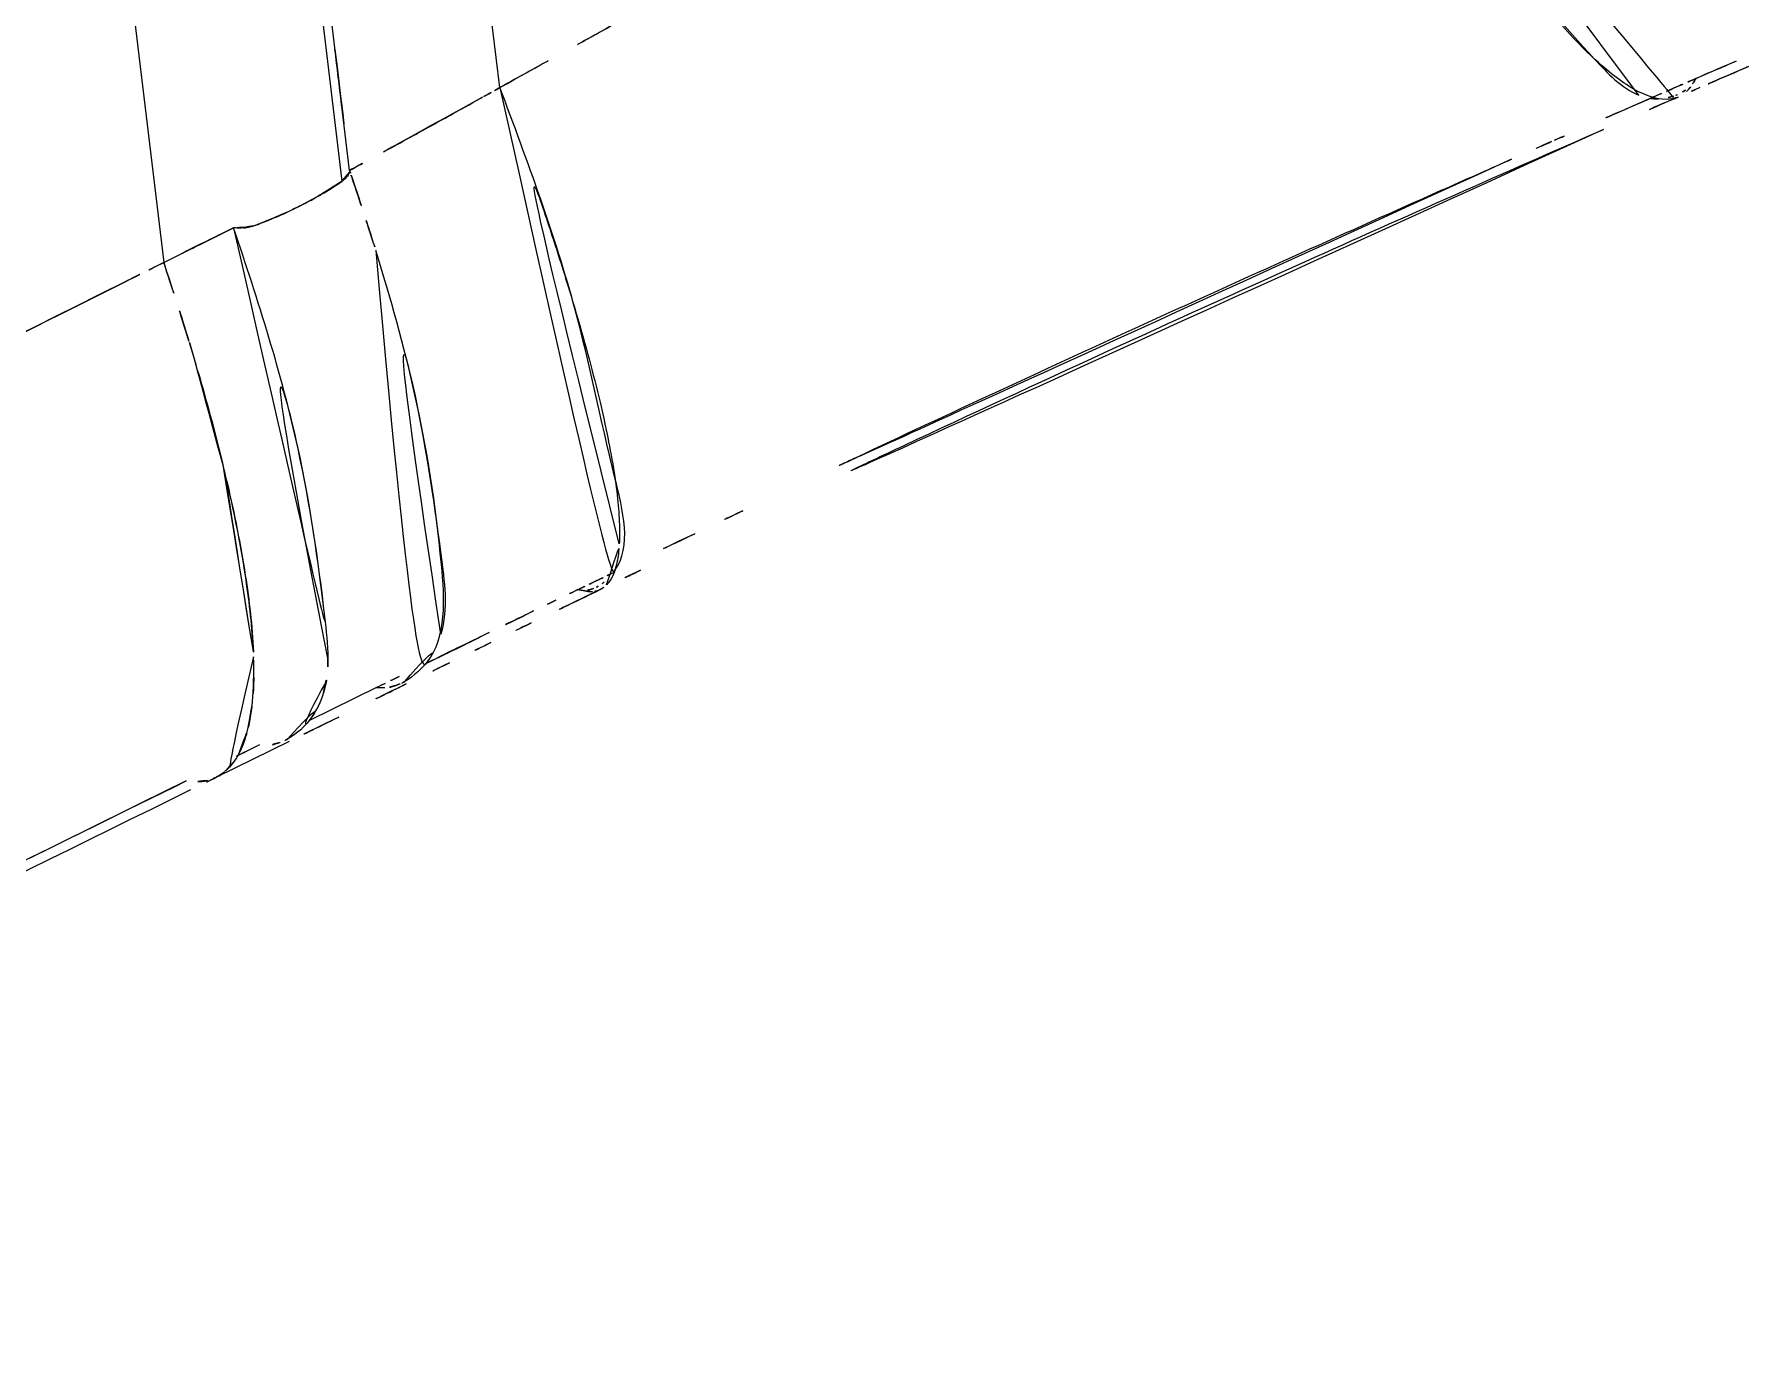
# Model space of a CAD drawing. Extents: x 16296660632 to 16296668616, y -37409619871 to -37409616241.
# Drawn here: x 16296668317.21 to 16296668334.31, y -37409617401.07 to -37409617387.95 of the extents above; entities that cross this region are included whole.
import ezdxf

# ---------------------------------------------------------------- set-up
doc = ezdxf.new("R2010")
doc.units = 0
doc.header["$LTSCALE"] = 10
doc.header["$MEASUREMENT"] = 0
doc.layers.get('0').update_dxf_attribs({"linetype": 'CONTINUOUS'})

msp = doc.modelspace()

# ---------------------------------------------------------------- linework, layer by layer
at = {"linetype": 'Continuous'}
for p, q in [((16296668321.87458, -37409617388.483681), (16296668321.08917, -37409617382.10199)), ((16296668320.2943, -37409617389.421097), (16296668319.50194, -37409617382.832077)), ((16296668320.367189, -37409617389.314247), (16296668319.58349, -37409617382.796318)), ((16296668317.71204, -37409617383.61927), (16296668318.50548, -37409617390.235901)), ((16296668318.50548, -37409617390.235901), (16296668319.20537, -37409617389.887863)), ((16296668320.637461, -37409617394.493408), (16296668319.966961, -37409617394.822304)), ((16296668319.76339, -37409617395.032341), (16296668319.03447, -37409617395.390312)), ((16296668319.46438, -37409617395.068817), (16296668319.25049, -37409617395.173866))]:
    msp.add_line(p, q, dxfattribs=at)
for points, start_tangent, end_tangent in [([(16296668330.360439, -37409617384.662498), (16296668330.72257, -37409617385.284653), (16296668331.058081, -37409617385.835403), (16296668331.37594, -37409617386.332367), (16296668331.96158, -37409617387.175301), (16296668332.482, -37409617387.82431), (16296668332.71805, -37409617388.078072), (16296668332.93751, -37409617388.28376), (16296668333.1397, -37409617388.439888), (16296668333.32398, -37409617388.544937), (16296668333.634951, -37409617388.592522), (16296668333.642611, -37409617388.590393)], (0.494831653, -0.868988858), (0.959753015, 0.280845419)), ([(16296668333.286381, -37409617388.559418), (16296668332.838699, -37409617388.194939), (16296668331.99988, -37409617387.226357), (16296668331.033001, -37409617385.795143), (16296668330.05415, -37409617384.115044)], (-0.927834523, 0.372992088), (-0.482347433, 0.875979996)), ([(16296668323.134649, -37409617387.784317), (16296668321.87459, -37409617388.483688)], (-0.874028282, -0.485875048), (-0.874877904, -0.484343528)), ([(16296668321.87459, -37409617388.483688), (16296668323.134689, -37409617387.784416)], (0.874285881, 0.485411371), (0.874543587, 0.48494692)), ([(16296668320.22172, -37409617388.10173), (16296668320.288389, -37409617388.655922), (16296668320.36903, -37409617389.329643)], (0.11949415, -0.992834905), (0.118636547, -0.992937747)), ([(16296668333.857321, -37409617388.392792), (16296668334.516609, -37409617388.107628)], (0.917404219, 0.397956654), (0.918249067, 0.396003346)), ([(16296668334.259501, -37409617388.219398), (16296668333.857571, -37409617388.393379)], (-0.918011969, -0.396552676), (-0.917415934, -0.397929647)), ([(16296668333.857719, -37409617388.393707), (16296668333.64016, -37409617388.488136)], (-0.917416306, -0.397928789), (-0.91720314, -0.398419879)), ([(16296668333.857571, -37409617388.393379), (16296668333.752899, -37409617388.509644)], (-0.452008592, -0.892013583), (-0.819624913, -0.572900516)), ([(16296668334.38501, -37409617388.272423), (16296668333.996639, -37409617388.439957), (16296668333.896509, -37409617388.483269)], (-0.918503663, -0.395412468), (-0.917751308, -0.397155558)), ([(16296668321.677999, -37409617388.593193), (16296668321.734699, -37409617388.561653)], (0.873966531, 0.485986113), (0.873761878, 0.486353966)), ([(16296668321.734699, -37409617388.561653), (16296668321.677999, -37409617388.593193)], (-0.873766046, -0.486346479), (-0.87398467, -0.485953491)), ([(16296668321.734699, -37409617388.561653), (16296668321.87459, -37409617388.483688)], (0.873761878, 0.486353966), (0.873249892, 0.487272641)), ([(16296668321.87458, -37409617388.483681), (16296668321.734699, -37409617388.561653)], (-0.873198185, -0.487365294), (-0.873766046, -0.486346478)), ([(16296668321.87459, -37409617388.483688), (16296668322.62821, -37409617390.708961), (16296668323.02582, -37409617392.391632), (16296668323.023411, -37409617393.325737), (16296668322.91967, -37409617393.435966)], (0.349615422, -0.936893301), (-0.773580489, -0.633698056)), ([(16296668333.43314, -37409617388.57814), (16296668333.15274, -37409617388.700272), (16296668332.537649, -37409617388.969276)], (-0.916976315, -0.398941647), (-0.91577327, -0.401695554)), ([(16296668333.677891, -37409617388.578461), (16296668332.93203, -37409617388.903419)], (-0.917161216, -0.398516377), (-0.916364335, -0.400345357)), ([(16296668333.483509, -37409617388.596077), (16296668333.286381, -37409617388.559418)], (-0.999613165, -0.02781224), (-0.927834523, 0.372992088)), ([(16296668333.43437, -37409617388.576607), (16296668333.639839, -37409617388.487221)], (0.916860033, 0.399208816), (0.917124608, 0.398600619)), ([(16296668333.64016, -37409617388.488136), (16296668333.43314, -37409617388.57814)], (-0.91720314, -0.398419879), (-0.916976315, -0.398941647)), ([(16296668333.63516, -37409617388.56842), (16296668333.483509, -37409617388.596077)], (-0.946701475, -0.322112274), (-0.999613165, -0.02781224)), ([(16296668333.639839, -37409617388.487221), (16296668333.857321, -37409617388.392792)], (0.917124608, 0.398600619), (0.917404219, 0.397956654)), ([(16296668333.642611, -37409617388.590393), (16296668333.67758, -37409617388.577744)], (0.959753015, 0.280845419), (0.917518183, 0.397693831)), ([(16296668333.66972, -37409617388.55526), (16296668333.63516, -37409617388.56842)], (-0.920878073, -0.389850708), (-0.946701475, -0.322112275)), ([(16296668333.752899, -37409617388.509644), (16296668333.66972, -37409617388.55526)], (-0.819624913, -0.572900516), (-0.920878074, -0.389850707)), ([(16296668333.896509, -37409617388.483269), (16296668333.679119, -37409617388.577461)], (-0.917751308, -0.397155558), (-0.917415932, -0.397929651)), ([(16296668333.762501, -37409617388.523277), (16296668333.857571, -37409617388.393379)], (0.744753073, 0.667340139), (0.452007744, 0.892014013)), ([(16296668321.677999, -37409617388.593193), (16296668321.37907, -37409617388.758957), (16296668320.876631, -37409617389.03582), (16296668320.367189, -37409617389.314247)], (-0.87398467, -0.485953491), (-0.878184291, -0.478322435)), ([(16296668320.87714, -37409617389.03553), (16296668321.379539, -37409617388.758728), (16296668321.677999, -37409617388.593193)], (0.876683839, 0.481066988), (0.873966531, 0.485986114)), ([(16296668323.07011, -37409617393.053383), (16296668323.072571, -37409617392.893578), (16296668323.05644, -37409617392.637581), (16296668323.01836, -37409617392.342377), (16296668322.877211, -37409617391.636017), (16296668322.645651, -37409617390.768272), (16296668322.494089, -37409617390.270538), (16296668322.316641, -37409617389.726578), (16296668321.87459, -37409617388.483688)], (0.055281737, 0.998470796), (-0.349615995, 0.936893087)), ([(16296668332.93203, -37409617388.903419), (16296668329.94515, -37409617390.225327), (16296668325.923901, -37409617392.068207), (16296668323.281679, -37409617393.319153)], (-0.916364335, -0.400345357), (-0.901666395, -0.432432321)), ([(16296668320.708099, -37409617389.128181), (16296668320.87714, -37409617389.03553)], (0.877217392, 0.480093374), (0.876683839, 0.481066988)), ([(16296668332.410219, -37409617389.025223), (16296668332.00778, -37409617389.202316)], (-0.91558206, -0.402131187), (-0.914991235, -0.403473717)), ([(16296668332.537649, -37409617388.969276), (16296668332.448839, -37409617389.008247), (16296668332.410219, -37409617389.025223)], (-0.91577327, -0.401695554), (-0.91558206, -0.402131187)), ([(16296668320.367559, -37409617389.314056), (16296668320.708099, -37409617389.128181)], (0.878251775, 0.478198515), (0.877217392, 0.480093374)), ([(16296668332.00778, -37409617389.202316), (16296668331.74548, -37409617389.318123), (16296668331.042721, -37409617389.629807), (16296668329.638941, -37409617390.258583), (16296668328.237539, -37409617390.894608), (16296668325.441851, -37409617392.188622), (16296668324.3097, -37409617392.72242)], (-0.914991235, -0.403473717), (-0.903619659, -0.428335746)), ([(16296668320.29431, -37409617389.421097), (16296668320.087839, -37409617389.553261), (16296668319.97933, -37409617389.613373)], (-0.8234409, -0.567402049), (-0.88350123, -0.468428838)), ([(16296668320.29431, -37409617389.42112), (16296668320.33082, -37409617389.388557), (16296668320.357889, -37409617389.352272), (16296668320.367559, -37409617389.314056)], (0.802709787, 0.59636985), (0.025800276, 0.999667117)), ([(16296668320.36903, -37409617389.329643), (16296668320.348591, -37409617389.361992), (16296668320.2943, -37409617389.421097)], (-0.823060027, -0.567954393), (-0.68592981, -0.72766771)), ([(16296668320.367559, -37409617389.314056), (16296668320.392929, -37409617389.389153)], (0.320687505, -0.947185053), (0.319389476, -0.947623534)), ([(16296668320.39291, -37409617389.389099), (16296668320.367559, -37409617389.314056)], (-0.319538563, 0.947573273), (-0.320687423, 0.94718508)), ([(16296668320.392929, -37409617389.389153), (16296668320.62986, -37409617390.114594)], (0.319389476, -0.947623534), (0.299182568, -0.954195887)), ([(16296668319.97933, -37409617389.613373), (16296668319.887951, -37409617389.660637), (16296668319.82369, -37409617389.692848)], (-0.88350123, -0.468428838), (-0.896593309, -0.442854873)), ([(16296668319.979361, -37409617389.613426), (16296668320.091129, -37409617389.550133), (16296668320.29431, -37409617389.42112)], (0.878428994, 0.477872894), (0.824846872, 0.565356205)), ([(16296668319.40955, -37409617389.868523), (16296668319.523411, -37409617389.825943), (16296668319.70273, -37409617389.749947), (16296668319.74155, -37409617389.732407)], (0.955812682, 0.293976388), (0.90899839, 0.416799625)), ([(16296668319.741541, -37409617389.732391), (16296668319.698891, -37409617389.751938), (16296668319.521271, -37409617389.826874), (16296668319.464849, -37409617389.849243)], (-0.90601349, -0.42324881), (-0.935043114, -0.354534025)), ([(16296668319.74155, -37409617389.732407), (16296668319.89328, -37409617389.658836), (16296668319.979361, -37409617389.613426)], (0.90899839, 0.416799625), (0.878428994, 0.477872893)), ([(16296668319.82369, -37409617389.692848), (16296668319.760691, -37409617389.723373)], (-0.896593309, -0.442854873), (-0.903512283, -0.428562194)), ([(16296668320.619619, -37409617390.080704), (16296668320.392929, -37409617389.389153)], (-0.301016876, 0.953618813), (-0.319537725, 0.947573555)), ([(16296668319.20537, -37409617389.887863), (16296668318.97175, -37409617390.003906), (16296668318.738461, -37409617390.119926), (16296668318.50548, -37409617390.235901)], (-0.895691436, -0.444676119), (-0.895114011, -0.445837311)), ([(16296668319.20537, -37409617389.887863), (16296668319.35627, -37409617389.882294), (16296668319.40955, -37409617389.868523)], (0.990325131, -0.138766479), (0.955812682, 0.293976388)), ([(16296668319.20537, -37409617389.887863), (16296668319.85207, -37409617392.104057), (16296668320.119221, -37409617393.782387), (16296668320.151739, -37409617394.198914)], (0.320361082, -0.947295507), (0.004152309, -0.999991379)), ([(16296668319.409519, -37409617389.868431), (16296668319.35569, -37409617389.882301), (16296668319.20537, -37409617389.887863)], (-0.955807988, -0.29399165), (-0.990904116, 0.134569808)), ([(16296668319.464849, -37409617389.849243), (16296668319.409519, -37409617389.868431)], (-0.935043114, -0.354534026), (-0.955807988, -0.293991651)), ([(16296668320.62986, -37409617390.114594), (16296668321.01996, -37409617391.547577), (16296668321.28813, -37409617393.26001), (16296668321.14563, -37409617394.242607), (16296668320.9216, -37409617394.434357)], (0.299182568, -0.954195887), (-0.8786914, -0.477390222)), ([(16296668318.119699, -37409617390.428864), (16296668318.50551, -37409617390.235977)], (0.894398781, 0.447270412), (0.894487167, 0.447093623)), ([(16296668318.50548, -37409617390.235901), (16296668318.119659, -37409617390.42878)], (-0.894501897, -0.447064152), (-0.894400298, -0.447267377)), ([(16296668318.50551, -37409617390.235977), (16296668318.76296, -37409617391.03833)], (0.318086992, -0.94806153), (0.291659578, -0.956522185)), ([(16296668318.119659, -37409617390.42878), (16296668313.82131, -37409617392.58503)], (-0.894400298, -0.447267377), (-0.893281562, -0.449497554)), ([(16296668318.75845, -37409617391.025238), (16296668318.50551, -37409617390.235977)], (-0.291342076, 0.956618939), (-0.318087122, 0.948061487)), ([(16296668320.150379, -37409617394.199516), (16296668320.11768, -37409617393.783127), (16296668319.849859, -37409617392.100113), (16296668319.20537, -37409617389.887863)], (-0.004849734, 0.99998824), (-0.31972284, 0.947511111)), ([(16296668321.28343, -37409617393.95919), (16296668321.282789, -37409617393.157547), (16296668321.00104, -37409617391.467812), (16296668320.63026, -37409617390.114479)], (0.273000297, 0.962013949), (-0.29974333, 0.954019883)), ([(16296668318.76296, -37409617391.03833), (16296668318.89381, -37409617391.48188), (16296668319.09523, -37409617392.242493)], (0.291659578, -0.956522185), (0.236434197, -0.971647503)), ([(16296668319.09436, -37409617392.242706), (16296668318.86993, -37409617391.401421), (16296668318.75845, -37409617391.025238)], (-0.236587284, 0.971610239), (-0.291342076, 0.956618939)), ([(16296668319.09523, -37409617392.242493), (16296668319.16255, -37409617392.529663), (16296668319.33029, -37409617393.410057), (16296668319.404051, -37409617394.134758), (16296668319.406071, -37409617394.185493)], (0.236434197, -0.971647503), (0.034876329, -0.999391636)), ([(16296668319.404051, -37409617394.134659), (16296668319.323509, -37409617393.369591), (16296668319.144039, -37409617392.45224), (16296668319.09436, -37409617392.242706)], (-0.044482262, 0.999010174), (-0.236587259, 0.971610245)), ([(16296668324.3097, -37409617392.72242), (16296668323.82559, -37409617392.952423)], (-0.903619659, -0.428335746), (-0.902854139, -0.429946979)), ([(16296668323.82559, -37409617392.952423), (16296668323.01486, -37409617393.339989)], (-0.902854139, -0.429946979), (-0.901556411, -0.432661573)), ([(16296668322.94372, -37409617393.465088), (16296668323.036381, -37409617393.283386), (16296668323.066111, -37409617393.109238), (16296668323.07011, -37409617393.053383)], (0.690256433, 0.723564825), (0.055281737, 0.998470796)), ([(16296668322.83856, -37409617393.425888), (16296668323.019529, -37409617393.338768)], (0.900884674, 0.434058526), (0.901141365, 0.433525362)), ([(16296668323.01486, -37409617393.339989), (16296668322.83778, -37409617393.425056)], (-0.901556412, -0.432661573), (-0.901270313, -0.433257226)), ([(16296668323.281679, -37409617393.319153), (16296668322.87924, -37409617393.512543)], (-0.901666395, -0.432432321), (-0.900988685, -0.433842586)), ([(16296668322.87956, -37409617393.512321), (16296668322.581671, -37409617393.655983), (16296668322.188259, -37409617393.846367)], (-0.900974995, -0.433871016), (-0.899801217, -0.436300092)), ([(16296668322.655479, -37409617393.512367), (16296668322.434099, -37409617393.619102)], (-0.900974991, -0.433871025), (-0.900608057, -0.434632175)), ([(16296668322.655479, -37409617393.512367), (16296668322.79484, -37409617393.533913), (16296668322.82177, -37409617393.530777)], (0.949339897, -0.314251111), (0.98538496, 0.170342246)), ([(16296668322.65621, -37409617393.513817), (16296668322.83856, -37409617393.425888)], (0.900635374, 0.434575567), (0.900884674, 0.434058526)), ([(16296668322.810539, -37409617393.502441), (16296668322.655479, -37409617393.512367)], (-0.927971493, -0.372651188), (-0.949339889, 0.314251134)), ([(16296668322.83778, -37409617393.425056), (16296668322.65563, -37409617393.512688)], (-0.901270313, -0.433257226), (-0.900975039, -0.433870924)), ([(16296668322.82177, -37409617393.530777), (16296668322.852501, -37409617393.523232), (16296668322.87923, -37409617393.512497)], (0.98538496, 0.170342245), (0.901018113, 0.433781466)), ([(16296668322.85952, -37409617393.478203), (16296668322.810539, -37409617393.502441)], (-0.862156428, -0.506642174), (-0.927971494, -0.372651187)), ([(16296668322.87923, -37409617393.512497), (16296668322.90274, -37409617393.499313), (16296668322.94372, -37409617393.465088)], (0.901018113, 0.433781466), (0.690256433, 0.723564825)), ([(16296668322.91967, -37409617393.435966), (16296668322.85952, -37409617393.478203)], (-0.773580489, -0.633698056), (-0.862156428, -0.506642175)), ([(16296668322.434099, -37409617393.619102), (16296668322.21199, -37409617393.726387)], (-0.900608057, -0.434632175), (-0.900244634, -0.435384427)), ([(16296668321.14798, -37409617394.245422), (16296668322.370399, -37409617393.651871)], (0.898938829, 0.438074173), (0.900263632, 0.435345143)), ([(16296668322.21199, -37409617393.726387), (16296668321.98917, -37409617393.834267), (16296668321.765631, -37409617393.942741)], (-0.900244634, -0.435384427), (-0.899528703, -0.436861663)), ([(16296668322.188259, -37409617393.846367), (16296668321.783609, -37409617394.042976)], (-0.899801217, -0.436300092), (-0.899138464, -0.437664281)), ([(16296668320.920099, -37409617394.432198), (16296668321.15904, -37409617394.216743), (16296668321.28343, -37409617393.95919)], (0.871841732, 0.489787704), (0.273000297, 0.962013949)), ([(16296668321.765631, -37409617393.942741), (16296668321.316429, -37409617394.161331), (16296668321.14287, -37409617394.246033)], (-0.899528703, -0.436861663), (-0.898562697, -0.438845165)), ([(16296668321.783609, -37409617394.042976), (16296668321.36796, -37409617394.245689)], (-0.899138464, -0.437664281), (-0.898476715, -0.439021176)), ([(16296668319.406071, -37409617394.185493), (16296668319.386629, -37409617394.708344), (16296668319.342939, -37409617394.937157), (16296668319.27524, -37409617395.126213), (16296668319.18265, -37409617395.273987), (16296668319.11791, -37409617395.338203)], (0.034876329, -0.999391636), (-0.773185095, -0.634180423)), ([(16296668320.151739, -37409617394.198914), (16296668320.135269, -37409617394.429192)], (0.004152309, -0.999991379), (-0.160806985, -0.986985873)), ([(16296668319.401331, -37409617394.552406), (16296668319.404051, -37409617394.134659)], (0.069717546, 0.997566772), (-0.044482262, 0.999010174)), ([(16296668320.106819, -37409617394.550873), (16296668320.150379, -37409617394.199516)], (0.283236626, 0.959050058), (-0.004849734, 0.99998824)), ([(16296668320.86447, -37409617394.382156), (16296668320.637461, -37409617394.493408)], (-0.898143466, -0.439702529), (-0.897807486, -0.440388144)), ([(16296668321.36796, -37409617394.245689), (16296668320.93453, -37409617394.457878)], (-0.898476715, -0.439021176), (-0.897807482, -0.440388152)), ([(16296668320.135269, -37409617394.429192), (16296668319.98665, -37409617394.79615), (16296668319.749531, -37409617395.007423)], (-0.160806985, -0.986985873), (-0.873834204, -0.486224007)), ([(16296668320.93441, -37409617394.457939), (16296668320.842291, -37409617394.503113), (16296668320.26005, -37409617394.788689)], (-0.897890059, -0.440219765), (-0.897779632, -0.440444926)), ([(16296668320.637461, -37409617394.493408), (16296668320.844601, -37409617394.467827)], (0.98766273, -0.156596076), (0.934007027, 0.357254635)), ([(16296668320.63789, -37409617394.494324), (16296668320.867941, -37409617394.382004)], (0.898514861, 0.4389431), (0.898696594, 0.438570897)), ([(16296668320.84535, -37409617394.469093), (16296668320.637461, -37409617394.493408)], (-0.938442939, -0.345434291), (-0.987662937, 0.156594775)), ([(16296668320.844601, -37409617394.467827), (16296668320.920099, -37409617394.432198)], (0.934007026, 0.357254636), (0.871841732, 0.489787704)), ([(16296668320.9216, -37409617394.434357), (16296668320.84535, -37409617394.469093)], (-0.878691399, -0.477390222), (-0.93844294, -0.345434291)), ([(16296668319.35264, -37409617394.892159), (16296668319.38261, -37409617394.730743), (16296668319.401331, -37409617394.552406)], (0.229143157, 0.973392733), (0.069717546, 0.997566772)), ([(16296668319.749531, -37409617395.007439), (16296668319.984751, -37409617394.798203), (16296668320.106819, -37409617394.550873)], (0.873516343, 0.486794821), (0.283236626, 0.959050058)), ([(16296668319.260349, -37409617395.150963), (16296668319.26115, -37409617395.149422), (16296668319.334181, -37409617394.962662), (16296668319.35264, -37409617394.892159)], (0.463273793, 0.886215207), (0.229143157, 0.973392733)), ([(16296668320.26005, -37409617394.788689), (16296668319.955009, -37409617394.938347), (16296668319.762779, -37409617395.032654)], (-0.897779632, -0.440444926), (-0.897805262, -0.440392678)), ([(16296668319.673321, -37409617395.043037), (16296668319.46439, -37409617395.068817)], (-0.935130534, -0.354303378), (-0.988176576, 0.153320108)), ([(16296668319.749531, -37409617395.007423), (16296668319.673321, -37409617395.043037)], (-0.873834203, -0.486224007), (-0.935130534, -0.354303378)), ([(16296668319.122589, -37409617395.329826), (16296668319.16391, -37409617395.290222), (16296668319.260349, -37409617395.150963)], (0.761114469, 0.64861758), (0.463273793, 0.886215207)), ([(16296668319.23555, -37409617395.181099), (16296668319.46439, -37409617395.068832)], (0.897746544, 0.440512365), (0.897831895, 0.440338379)), ([(16296668318.73085, -37409617395.428993), (16296668311.223261, -37409617399.140617)], (-0.897522603, -0.440968454), (-0.895345342, -0.445372561)), ([(16296668318.94438, -37409617395.423576), (16296668318.91313, -37409617395.429817), (16296668318.73085, -37409617395.428993)], (-0.9731912, -0.229997584), (-0.989380487, 0.145348728)), ([(16296668319.03599, -37409617395.391113), (16296668318.77532, -37409617395.519203)], (-0.897522811, -0.440968031), (-0.897446187, -0.441123952)), ([(16296668319.035959, -37409617395.391052), (16296668318.94438, -37409617395.423576)], (-0.898692, -0.438580311), (-0.9731912, -0.229997585)), ([(16296668319.0338, -37409617395.388947), (16296668319.04287, -37409617395.3843), (16296668319.122589, -37409617395.329826)], (0.89492411, 0.446218374), (0.761114469, 0.64861758)), ([(16296668319.11791, -37409617395.338203), (16296668319.06283, -37409617395.376694), (16296668319.035959, -37409617395.391052)], (-0.773185095, -0.634180423), (-0.898692, -0.438580311)), ([(16296668318.77532, -37409617395.519203), (16296668305.897511, -37409617401.916946), (16296668291.0109, -37409617409.477631), (16296668275.959129, -37409617417.292458)], (-0.897446187, -0.441123952), (-0.885560222, -0.464524588))]:
    msp.add_spline(points, degree=3, dxfattribs=dict(at, start_tangent=start_tangent, end_tangent=end_tangent))

doc.saveas('drawing.dxf')
